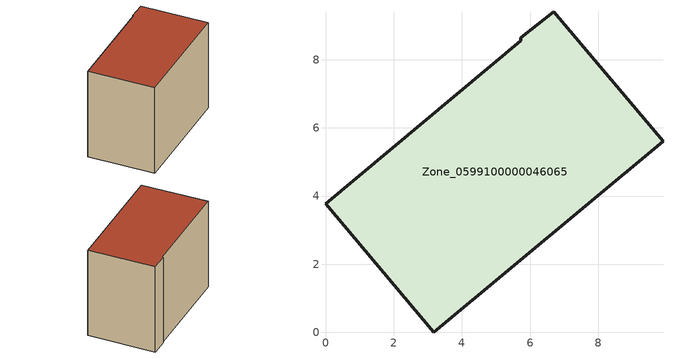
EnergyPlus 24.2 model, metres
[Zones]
Zone_0599100000046065
 floor ground (C_G): 6.7,9.41 9.9,5.61 3.18,0 0,3.77 5.73,8.55 5.72,8.65 z0
 wall outside (C_F): 3.18,0 9.9,5.61 6.7,9.41 5.72,8.65 5.73,8.55 0,3.77 3.18,0 z0:6.87
 roof outside (C_R): 9.9,5.61 6.7,9.41 5.72,8.65 5.73,8.55 0,3.77 3.18,0 z6.87
[BUILDING]
Pand.0599100000046065: North Axis=0; Terrain=City; Loads Convergence Tolerance Value=0.04; Temperature Convergence Tolerance Value=0.4; Solar Distribution=FullExterior; Maximum Number of Warmup Days=25; Minimum Number of Warmup Days=1
[Site:Location]
Rotterdam.The.Hague.AP_ZH_NLD Design_Conditions: Latitude=51.96; Longitude=4.45; Time Zone=1; Elevation=-4.5
[SITE:GROUNDTEMPERATURE:BUILDINGSURFACE]
18, 18, 18, 18, 18, 18, 18, 18, 18, 18, 18, 18
[MATERIAL] Thermal Absorptance=0.9; Solar Absorptance=0.7; Visible Absorptance=0.7
Name | Roughness | Thickness | Conductivity | Density | Specific Heat
G.TI.1946 | MediumSmooth | 0.15 | 1 | 540 | 1210
F.TI.1946 | Rough | 0.3 | 0.857143 | 1920 | 840
R.TI.1946 | MediumRough | 0.2 | 0.1 | 1500 | 1000
[CONSTRUCTION]
C_G: G.TI.1946
C_F: F.TI.1946
C_R: R.TI.1946
[ZONE]
Zone_0599100000046065: Type=1; Multiplier=1; Ceiling Height=Autocalculate; Volume=Autocalculate; Floor Area=autocalculate; Part of Total Floor Area=Yes
[ZONEINFILTRATION:DESIGNFLOWRATE]
Infil_Zone_0599100000046065: Zone or ZoneList or Space or SpaceList=Zone_0599100000046065; Schedule=AlwaysOn; Design Flow Rate Calculation Method=Flow/Area; Flow Rate per Floor Area=0.003; Constant Term Coefficient=1; Temperature Term Coefficient=0; Velocity Term Coefficient=0; Velocity Squared Term Coefficient=0
[HVACTEMPLATE:ZONE:IDEALLOADSAIRSYSTEM]
Zone_0599100000046065: Maximum Heating Supply Air Temperature=50; Minimum Cooling Supply Air Temperature=13; Maximum Heating Supply Air Humidity Ratio=0.0156; Minimum Cooling Supply Air Humidity Ratio=0.0077; Heating Limit=NoLimit; Cooling Limit=NoLimit; Dehumidification Control Type=ConstantSensibleHeatRatio; Cooling Sensible Heat Ratio=0.7; Dehumidification Setpoint=60; Humidification Control Type=None; Humidification Setpoint=30; Outdoor Air Method=None; Outdoor Air Flow Rate per Person=0.00944; Outdoor Air Flow Rate per Zone Floor Area=0; Outdoor Air Flow Rate per Zone=0; Demand Controlled Ventilation Type=None; Outdoor Air Economizer Type=NoEconomizer; Heat Recovery Type=None; Sensible Heat Recovery Effectiveness=0.7; Latent Heat Recovery Effectiveness=0.65
[ZONECONTROL:THERMOSTAT]
ThermostatControl_Zone_0599100000046065: Zone or ZoneList=Zone_0599100000046065; Control Type Schedule=DualSetpointControlType; Control 1=Thermostat_Zone_0599100000046065; Temperature Difference Between Cutout And Setpoint=0
[THERMOSTATSETPOINT:DUALSETPOINT]
Thermostat_Zone_0599100000046065: Heating Setpoint Temperature Schedule=HeatingSetpoint_Zone_0599100000046065; Cooling Setpoint Temperature Schedule=CoolingSetpoint_Zone_0599100000046065
[SCHEDULE:COMPACT]
HeatingSetpoint_Zone_0599100000046065: Through: 12/31, For: AllDays, Until: 24:00, 21
CoolingSetpoint_Zone_0599100000046065: Through: 12/31, For: AllDays, Until: 24:00, 24
DualSetpointControlType: Through: 12/31, For: AllDays, Until: 24:00, 4
AlwaysOn: Through: 12/31, For: AllDays, Until: 24:00, 1
